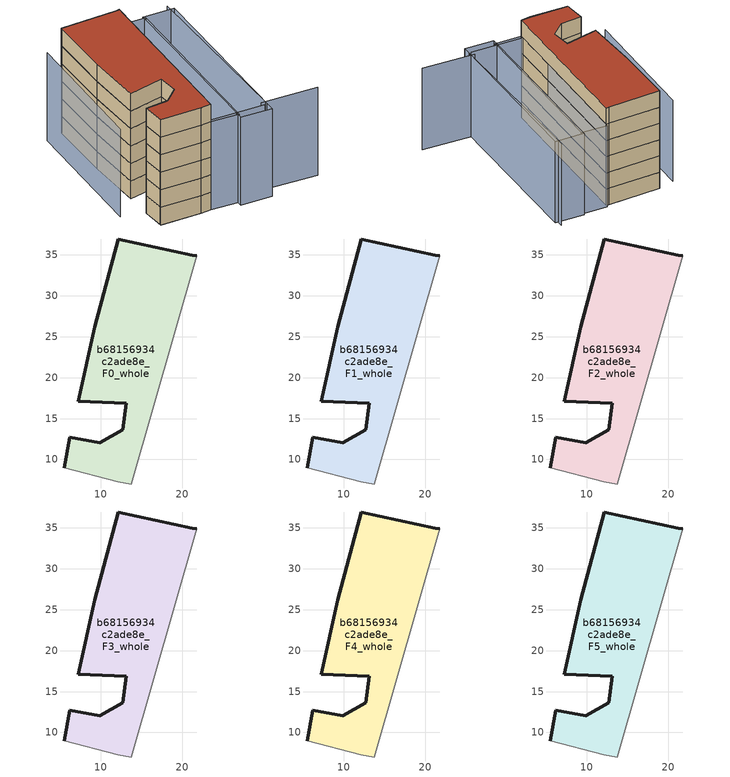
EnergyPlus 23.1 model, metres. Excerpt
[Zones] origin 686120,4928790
b68156934c2ade8e_F0_whole
 floor ground (EU_floor_Construction): 13.73,7 21.74,34.86 21.21,34.96 12.19,36.93 9.27,26.23 7.28,17.12 13.16,16.89 12.7,13.62 9.9,12.05 6.21,12.68 5.58,8.96 12.08,7.27 z0
 wall outside (EU_wall_Construction): 5.58,8.96 6.21,12.68 9.9,12.05 12.7,13.62 13.16,16.89 7.28,17.12 9.27,26.23 12.19,36.93 21.21,34.96 21.74,34.86 z0:3
 wall adiabatic (EU_wall_Construction): 21.74,34.86 13.73,7 12.08,7.27 5.58,8.96 z0:3
b68156934c2ade8e_F1_whole
 floor to b68156934c2ade8e_F0_whole (EU_floor_Construction): 13.73,7 21.74,34.86 21.21,34.96 12.19,36.93 9.27,26.23 7.28,17.12 13.16,16.89 12.7,13.62 9.9,12.05 6.21,12.68 5.58,8.96 12.08,7.27 z3
 wall outside (EU_wall_Construction): 5.58,8.96 6.21,12.68 9.9,12.05 12.7,13.62 13.16,16.89 7.28,17.12 9.27,26.23 12.19,36.93 21.21,34.96 21.74,34.86 z3:6
 wall adiabatic (EU_wall_Construction): 21.74,34.86 13.73,7 12.08,7.27 5.58,8.96 z3:6
b68156934c2ade8e_F2_whole
 floor to b68156934c2ade8e_F1_whole (EU_floor_Construction): 13.73,7 21.74,34.86 21.21,34.96 12.19,36.93 9.27,26.23 7.28,17.12 13.16,16.89 12.7,13.62 9.9,12.05 6.21,12.68 5.58,8.96 12.08,7.27 z6
 wall outside (EU_wall_Construction): 5.58,8.96 6.21,12.68 9.9,12.05 12.7,13.62 13.16,16.89 7.28,17.12 9.27,26.23 12.19,36.93 21.21,34.96 21.74,34.86 z6:9
 wall adiabatic (EU_wall_Construction): 21.74,34.86 13.73,7 12.08,7.27 5.58,8.96 z6:9
b68156934c2ade8e_F3_whole
 floor to b68156934c2ade8e_F2_whole (EU_floor_Construction): 13.73,7 21.74,34.86 21.21,34.96 12.19,36.93 9.27,26.23 7.28,17.12 13.16,16.89 12.7,13.62 9.9,12.05 6.21,12.68 5.58,8.96 12.08,7.27 z9
 wall outside (EU_wall_Construction): 5.58,8.96 6.21,12.68 9.9,12.05 12.7,13.62 13.16,16.89 7.28,17.12 9.27,26.23 12.19,36.93 21.21,34.96 21.74,34.86 z9:12
 wall adiabatic (EU_wall_Construction): 21.74,34.86 13.73,7 12.08,7.27 5.58,8.96 z9:12
b68156934c2ade8e_F4_whole
 floor to b68156934c2ade8e_F3_whole (EU_floor_Construction): 13.73,7 21.74,34.86 21.21,34.96 12.19,36.93 9.27,26.23 7.28,17.12 13.16,16.89 12.7,13.62 9.9,12.05 6.21,12.68 5.58,8.96 12.08,7.27 z12
 wall outside (EU_wall_Construction): 5.58,8.96 6.21,12.68 9.9,12.05 12.7,13.62 13.16,16.89 7.28,17.12 9.27,26.23 12.19,36.93 21.21,34.96 21.74,34.86 z12:15
 wall adiabatic (EU_wall_Construction): 21.74,34.86 13.73,7 12.08,7.27 5.58,8.96 z12:15
b68156934c2ade8e_F5_whole
 floor to b68156934c2ade8e_F4_whole (EU_floor_Construction): 13.73,7 21.74,34.86 21.21,34.96 12.19,36.93 9.27,26.23 7.28,17.12 13.16,16.89 12.7,13.62 9.9,12.05 6.21,12.68 5.58,8.96 12.08,7.27 z15
 wall outside (EU_wall_Construction): 5.58,8.96 6.21,12.68 9.9,12.05 12.7,13.62 13.16,16.89 7.28,17.12 9.27,26.23 12.19,36.93 21.21,34.96 21.74,34.86 z15:18
 wall adiabatic (EU_wall_Construction): 21.74,34.86 13.73,7 12.08,7.27 5.58,8.96 z15:18
 roof outside (EU_roof_Construction): 21.21,34.96 21.74,34.86 13.73,7 12.08,7.27 5.58,8.96 6.21,12.68 9.9,12.05 12.7,13.62 13.16,16.89 7.28,17.12 9.27,26.23 12.19,36.93 z18
shading: 5.6,9.01 12.08,7.27 / 22.6,5.83 31.44,3.22 / 12.24,7.94 22.55,5.02 / 23.06,5.04 30.73,34.23 / 9.29,36.89 2.82,14.55 / 17.71,4.97 26.07,34.48 / 26.07,34.48 30.99,33.09 / 30.99,33.09 22.64,3.58 / 22.64,3.58 17.71,4.97 / 13.73,7 21.86,35.28 / 21.86,35.28 26.25,34.02 / 26.25,34.02 18.12,5.74 / 18.12,5.74 13.73,7 z0:15
[Building]
EU S2 Campaign: North Axis=0; Terrain=City; Solar Distribution=FullExterior
[Site:Location]
Bologna: Latitude=44.5; Longitude=11.25; Time Zone=1; Elevation=37
[SizingPeriod:WeatherFileDays]
AnnualSizingPeriod: Begin Month=1; Begin Day of Month=1; End Month=12; End Day of Month=31; Day of Week for Start Day=Monday; Use Weather File Daylight Saving Period=No; Use Weather File Rain and Snow Indicators=No
[MATERIAL]
EU_InternalMass_Material: Roughness=MediumRough; Thickness=0.1; Conductivity=1; Density=1800; Specific Heat=900; Thermal Absorptance=0.9; Solar Absorptance=0.7; Visible Absorptance=0.7
[MATERIAL:NOMASS] Roughness=MediumRough; Thermal Absorptance=0.9; Solar Absorptance=0.7; Visible Absorptance=0.7
Name | Thermal Resistance
EU_wall_NoMass | 0.905828
EU_roof_NoMass | 0.37593
EU_floor_NoMass | 0.67114
[CONSTRUCTION]
EU_wall_Construction: EU_wall_NoMass
EU_roof_Construction: EU_roof_NoMass
EU_floor_Construction: EU_floor_NoMass
EU_InternalMass_Construction: EU_InternalMass_Material
[ZONE] Type=1; Multiplier=1; Ceiling Height=autocalculate; Floor Area=autocalculate; Part of Total Floor Area=Yes
Name | Volume
b68156934c2ade8e_F0_whole | 723.559
b68156934c2ade8e_F1_whole; b68156934c2ade8e_F2_whole; b68156934c2ade8e_F3_whole; b68156934c2ade8e_F4_whole; b68156934c2ade8e_F5_whole | 723.557
[INTERNALMASS] Construction=EU_InternalMass_Construction; Surface Area=241.186
Name | Zone or ZoneList
b68156934c2ade8e_F0_whole_EU_InternalMass | b68156934c2ade8e_F0_whole
b68156934c2ade8e_F1_whole_EU_InternalMass | b68156934c2ade8e_F1_whole
b68156934c2ade8e_F2_whole_EU_InternalMass | b68156934c2ade8e_F2_whole
b68156934c2ade8e_F3_whole_EU_InternalMass | b68156934c2ade8e_F3_whole
b68156934c2ade8e_F4_whole_EU_InternalMass | b68156934c2ade8e_F4_whole
b68156934c2ade8e_F5_whole_EU_InternalMass | b68156934c2ade8e_F5_whole
[OTHEREQUIPMENT] Fuel Type=Electricity; Design Level Calculation Method=Watts/Area; Power per Zone Floor Area=1; Fraction Latent=0; Fraction Radiant=0; Fraction Lost=0; Carbon Dioxide Generation Rate=0; EndUse Subcategory=EU_Step8_InternalGains
Name | Zone or ZoneList or Space or SpaceList | Schedule
EU_Step8_InternalGain_b68156934c2ade8e_F0_whole_f000 | b68156934c2ade8e_F0_whole | EU_Step8_GainSchedule_b68156934c2ade8e_F0_whole_f000
EU_Step8_InternalGain_b68156934c2ade8e_F1_whole_f000 | b68156934c2ade8e_F1_whole | EU_Step8_GainSchedule_b68156934c2ade8e_F1_whole_f000
EU_Step8_InternalGain_b68156934c2ade8e_F2_whole_f000 | b68156934c2ade8e_F2_whole | EU_Step8_GainSchedule_b68156934c2ade8e_F2_whole_f000
EU_Step8_InternalGain_b68156934c2ade8e_F3_whole_f000 | b68156934c2ade8e_F3_whole | EU_Step8_GainSchedule_b68156934c2ade8e_F3_whole_f000
EU_Step8_InternalGain_b68156934c2ade8e_F4_whole_f000 | b68156934c2ade8e_F4_whole | EU_Step8_GainSchedule_b68156934c2ade8e_F4_whole_f000
EU_Step8_InternalGain_b68156934c2ade8e_F5_whole_f000 | b68156934c2ade8e_F5_whole | EU_Step8_GainSchedule_b68156934c2ade8e_F5_whole_f000
[ZONEVENTILATION:DESIGNFLOWRATE] Schedule=EU_AlwaysOn; Design Flow Rate Calculation Method=AirChanges/Hour; Air Changes per Hour=0.73129; Ventilation Type=Natural; Fan Pressure Rise=0; Fan Total Efficiency=1; Constant Term Coefficient=1; Temperature Term Coefficient=0; Velocity Term Coefficient=0; Velocity Squared Term Coefficient=0; Minimum Indoor Temperature=-100; Maximum Indoor Temperature=100; Delta Temperature=-100; Minimum Outdoor Temperature=-100; Maximum Outdoor Temperature=100; Maximum Wind Speed=40
Name | Zone or ZoneList or Space or SpaceList
EU_ConstantAir_b68156934c2ade8e_F0_whole | b68156934c2ade8e_F0_whole
EU_ConstantAir_b68156934c2ade8e_F1_whole | b68156934c2ade8e_F1_whole
EU_ConstantAir_b68156934c2ade8e_F2_whole | b68156934c2ade8e_F2_whole
EU_ConstantAir_b68156934c2ade8e_F3_whole | b68156934c2ade8e_F3_whole
EU_ConstantAir_b68156934c2ade8e_F4_whole | b68156934c2ade8e_F4_whole
EU_ConstantAir_b68156934c2ade8e_F5_whole | b68156934c2ade8e_F5_whole
[HVACTEMPLATE:THERMOSTAT] Constant Heating Setpoint=20; Constant Cooling Setpoint=50
EU_HeatOnly_b68156934c2ade8e_F0_whole; EU_HeatOnly_b68156934c2ade8e_F1_whole; EU_HeatOnly_b68156934c2ade8e_F2_whole; EU_HeatOnly_b68156934c2ade8e_F3_whole; EU_HeatOnly_b68156934c2ade8e_F4_whole; EU_HeatOnly_b68156934c2ade8e_F5_whole
[HVACTEMPLATE:ZONE:IDEALLOADSAIRSYSTEM] System Availability Schedule=EU_AlwaysOn; Maximum Heating Supply Air Temperature=50; Minimum Cooling Supply Air Temperature=13; Maximum Heating Supply Air Humidity Ratio=0.0156; Minimum Cooling Supply Air Humidity Ratio=0.0077; Heating Limit=NoLimit; Cooling Limit=NoLimit; Heating Availability Schedule=EU_AlwaysOn; Cooling Availability Schedule=EU_CoolingOff; Dehumidification Control Type=ConstantSensibleHeatRatio; Cooling Sensible Heat Ratio=0.7; Dehumidification Setpoint=60; Humidification Control Type=None; Humidification Setpoint=30; Outdoor Air Method=None; Outdoor Air Flow Rate per Person=0.00944; Outdoor Air Flow Rate per Zone Floor Area=0; Outdoor Air Flow Rate per Zone=0; Demand Controlled Ventilation Type=None; Outdoor Air Economizer Type=NoEconomizer; Heat Recovery Type=None; Sensible Heat Recovery Effectiveness=0.7; Latent Heat Recovery Effectiveness=0.65
Name | Template Thermostat
b68156934c2ade8e_F0_whole | EU_HeatOnly_b68156934c2ade8e_F0_whole
b68156934c2ade8e_F1_whole | EU_HeatOnly_b68156934c2ade8e_F1_whole
b68156934c2ade8e_F2_whole | EU_HeatOnly_b68156934c2ade8e_F2_whole
b68156934c2ade8e_F3_whole | EU_HeatOnly_b68156934c2ade8e_F3_whole
b68156934c2ade8e_F4_whole | EU_HeatOnly_b68156934c2ade8e_F4_whole
b68156934c2ade8e_F5_whole | EU_HeatOnly_b68156934c2ade8e_F5_whole
[SIZING:ZONE] Zone Cooling Design Supply Air Temperature Input Method=SupplyAirTemperature; Zone Cooling Design Supply Air Temperature=13; Zone Heating Design Supply Air Temperature Input Method=SupplyAirTemperature; Zone Heating Design Supply Air Temperature=50; Zone Cooling Design Supply Air Humidity Ratio=0.008; Zone Heating Design Supply Air Humidity Ratio=0.008; Cooling Design Air Flow Method=DesignDay; Cooling Design Air Flow Rate=0; Cooling Minimum Air Flow per Zone Floor Area=0.000762; Cooling Minimum Air Flow=0; Cooling Minimum Air Flow Fraction=0.2; Heating Design Air Flow Method=DesignDay; Heating Design Air Flow Rate=0; Heating Maximum Air Flow per Zone Floor Area=0.002032; Heating Maximum Air Flow=0.141576; Heating Maximum Air Flow Fraction=0.3; Account for Dedicated Outdoor Air System=No; Dedicated Outdoor Air System Control Strategy=NeutralSupplyAir; Dedicated Outdoor Air Low Setpoint Temperature for Design=autosize; Dedicated Outdoor Air High Setpoint Temperature for Design=autosize; Zone Load Sizing Method=Sensible Load Only No Latent Load; Zone Latent Cooling Design Supply Air Humidity Ratio Input Method=HumidityRatioDifference; Zone Cooling Design Supply Air Humidity Ratio Difference=0.005; Zone Latent Heating Design Supply Air Humidity Ratio Input Method=HumidityRatioDifference; Zone Humidification Design Supply Air Humidity Ratio Difference=0.005
b68156934c2ade8e_F0_whole; b68156934c2ade8e_F1_whole; b68156934c2ade8e_F2_whole; b68156934c2ade8e_F3_whole; b68156934c2ade8e_F4_whole; b68156934c2ade8e_F5_whole
[SCHEDULE:CONSTANT]
Name | Hourly Value
EU_AlwaysOn | 1
EU_CoolingOff | 0
[SCHEDULE:FILE] Column Number=1; Rows to Skip at Top=0; Number of Hours of Data=8760; Column Separator=Comma; Interpolate to Timestep=No; Minutes per Item=60; Adjust Schedule for Daylight Savings=Yes
Name | File
EU_Step8_GainSchedule_b68156934c2ade8e_F0_whole_f000 | ../../schedules/b68156934c2ade8e/b68156934c2ade8e_F0_whole_f000_gain.csv
EU_Step8_GainSchedule_b68156934c2ade8e_F1_whole_f000 | ../../schedules/b68156934c2ade8e/b68156934c2ade8e_F1_whole_f000_gain.csv
EU_Step8_GainSchedule_b68156934c2ade8e_F2_whole_f000 | ../../schedules/b68156934c2ade8e/b68156934c2ade8e_F2_whole_f000_gain.csv
EU_Step8_GainSchedule_b68156934c2ade8e_F3_whole_f000 | ../../schedules/b68156934c2ade8e/b68156934c2ade8e_F3_whole_f000_gain.csv
EU_Step8_GainSchedule_b68156934c2ade8e_F4_whole_f000 | ../../schedules/b68156934c2ade8e/b68156934c2ade8e_F4_whole_f000_gain.csv
EU_Step8_GainSchedule_b68156934c2ade8e_F5_whole_f000 | ../../schedules/b68156934c2ade8e/b68156934c2ade8e_F5_whole_f000_gain.csv
